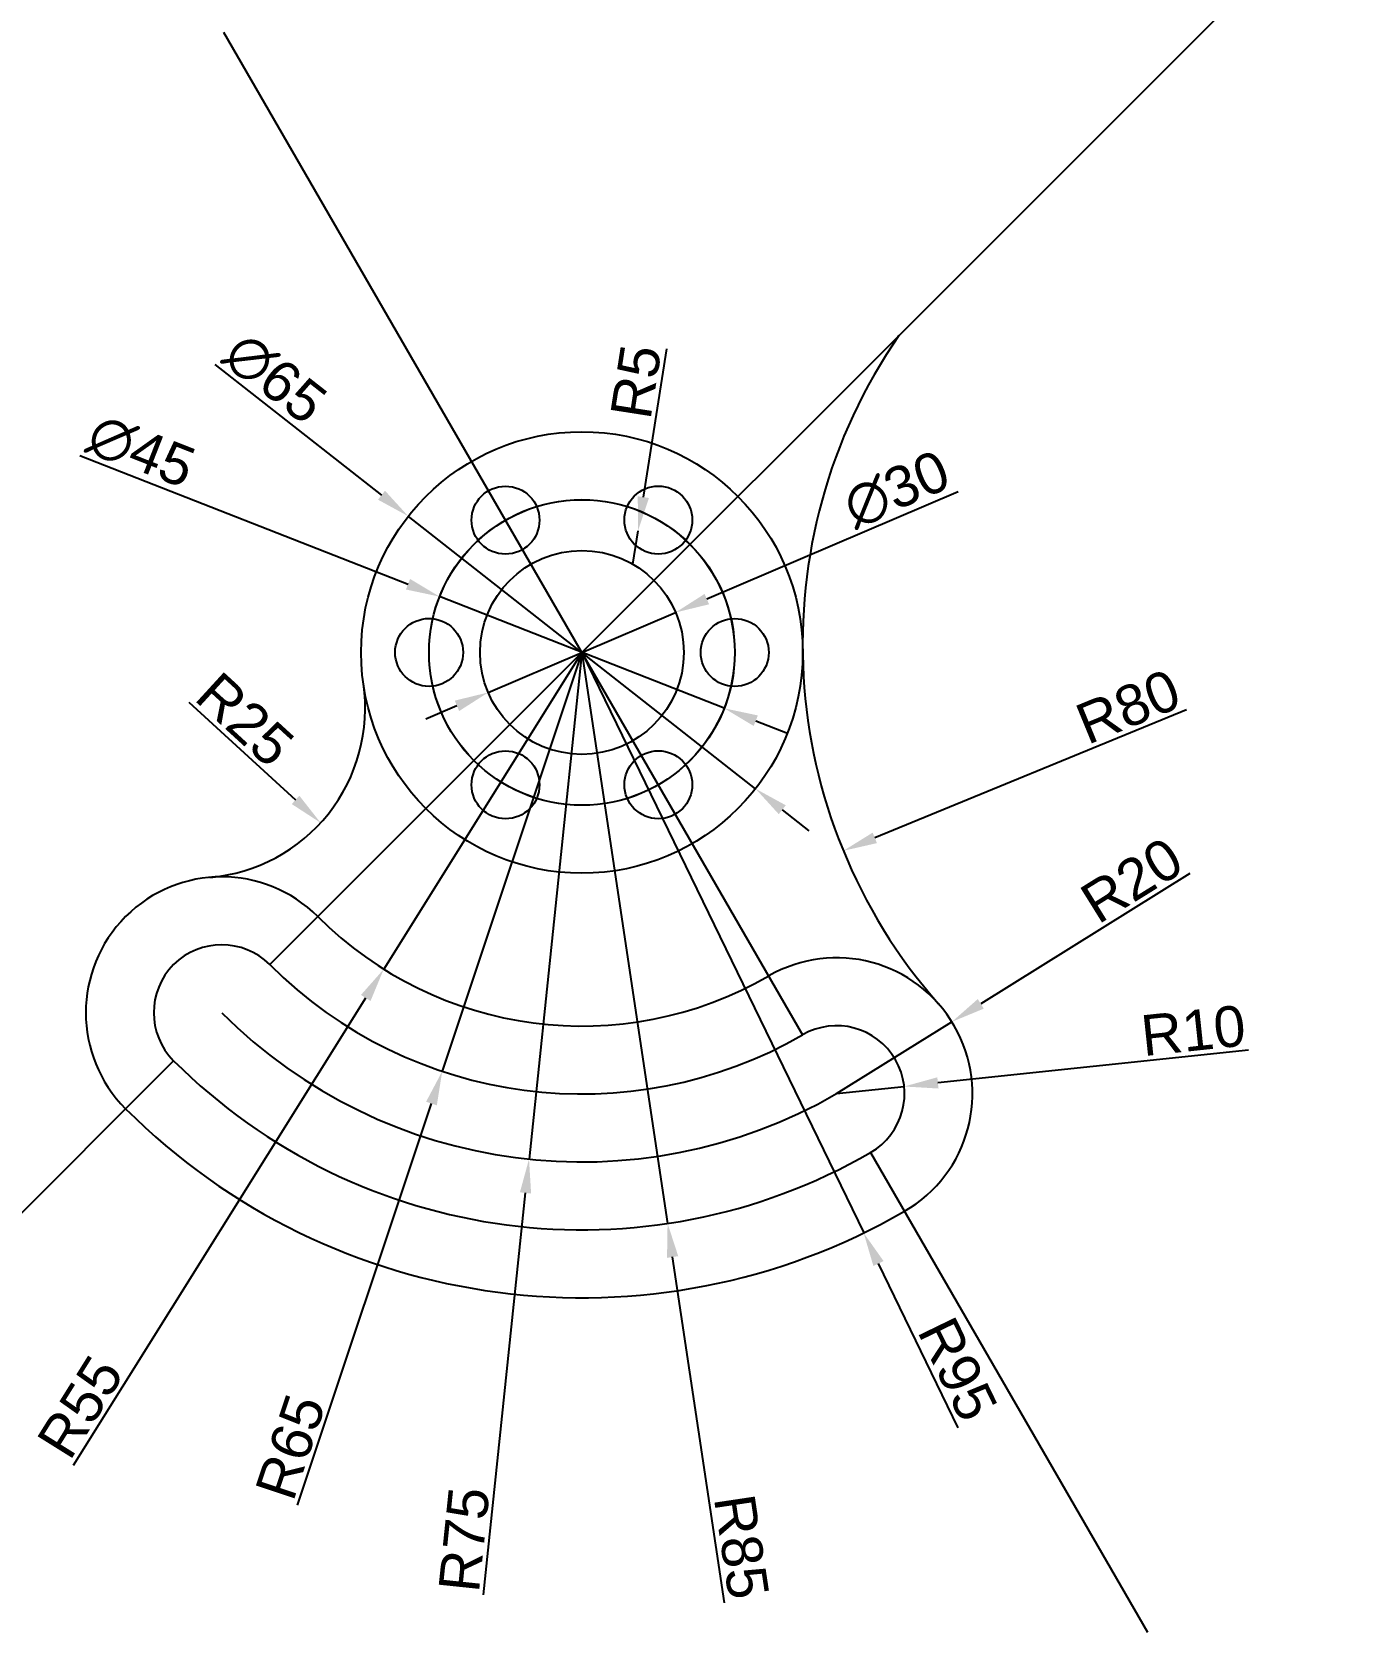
# Model space of a CAD drawing. Header units: millimetres. Extents: x 7420 to 7613, y 2313 to 2548.
import ezdxf

# ---------------------------------------------------------------- set-up
doc = ezdxf.new("R2010")
doc.units = ezdxf.units.MM
doc.styles.get("Standard").update_dxf_attribs({"font": 'arial.ttf'})
doc.dimstyles.new('ISO-25', dxfattribs={"dimtxt": 2.5, "dimasz": 2.5, "dimexe": 1.25, "dimexo": 0.625, "dimtad": 1, "dimtxsty": 'Standard', "dimcen": 2.5, "dimadec": 0, "dimazin": 0, "dimtfac": 1, "dimtmove": 0, "dimatfit": 3, "dimfxl": 1, "dimarcsym": 0})

# ---------------------------------------------------------------- blocks, each defined once
blk = doc.blocks.new('*D4')
at = {"color": 0, "lineweight": -2, "transparency": 16777216}
for p, q in [((7513.13, 2501.44), (7509.71, 2479.6)), ((7508.17, 2469.72), (7508.94, 2474.66))]:
    blk.add_line(p, q, dxfattribs=at)
at = {"color": 0, "transparency": 16777216}
blk.add_solid([(7508.89, 2479.73), (7510.54, 2479.47), (7508.94, 2474.66)], dxfattribs=at)
at = {"layer": 'Defpoints', "color": 0, "transparency": 16777216}
for p in [(7508.94, 2474.66), (7508.17, 2469.72)]:
    blk.add_point(p, dxfattribs=at)
at = {"color": 0, "transparency": 16777216, "insert": (7508.65, 2496.59), "char_height": 6, "attachment_point": 5, "rotation": 81.1027}
blk.add_mtext('R5', dxfattribs=at)
blk = doc.blocks.new('*D5')
at = {"color": 0, "lineweight": -2, "transparency": 16777216}
for p, q in [((7426.73, 2485.74), (7475.07, 2466.78)), ((7521.61, 2448.51), (7479.72, 2464.95)), ((7526.27, 2446.68), (7530.92, 2444.86))]:
    blk.add_line(p, q, dxfattribs=at)
at = {"color": 0, "transparency": 16777216}
for points in [[(7475.37, 2467.55), (7474.76, 2466), (7479.72, 2464.95)], [(7526.57, 2447.46), (7525.96, 2445.91), (7521.61, 2448.51)]]:
    blk.add_solid(points, dxfattribs=at)
at = {"layer": 'Defpoints', "color": 0, "transparency": 16777216}
for p in [(7479.72, 2464.95), (7521.61, 2448.51)]:
    blk.add_point(p, dxfattribs=at)
at = {"color": 0, "transparency": 16777216, "insert": (7435.78, 2486.33), "char_height": 6, "attachment_point": 5, "rotation": 338.573}
blk.add_mtext('∅45', dxfattribs=at)
blk = doc.blocks.new('*U6')
for centre, radius in [((0, -0.99), 22.5), ((-11.25, 18.49), 5)]:
    blk.add_circle(centre, radius)
blk = doc.blocks.new('*U7')
at = {"color": 0, "linetype": 'ByBlock', "lineweight": -2, "transparency": 16777216}
for p, rotation in [((7499.81, 2457.23), 60.00000000000001), ((7501.53, 2457.23), 299.9999999999999), ((7499.81, 2456.23), 120), ((7501.53, 2456.23), 240), ((7500.67, 2455.74), 180)]:
    blk.add_blockref('*U6', p, dxfattribs=dict(at, rotation=rotation))
blk.add_blockref('*U6', (7500.67, 2457.72), dxfattribs=at)
blk = doc.blocks.new('*D8')
at = {"color": 0, "lineweight": -2, "transparency": 16777216}
for p, q in [((7556.04, 2480.37), (7519.06, 2464.58)), ((7486.87, 2450.84), (7514.46, 2462.62)), ((7482.27, 2448.88), (7477.67, 2446.91))]:
    blk.add_line(p, q, dxfattribs=at)
at = {"color": 0, "transparency": 16777216}
for points in [[(7518.73, 2465.35), (7519.39, 2463.82), (7514.46, 2462.62)], [(7481.95, 2449.64), (7482.6, 2448.11), (7486.87, 2450.84)]]:
    blk.add_solid(points, dxfattribs=at)
at = {"layer": 'Defpoints', "color": 0, "transparency": 16777216}
for p in [(7514.46, 2462.62), (7486.87, 2450.84)]:
    blk.add_point(p, dxfattribs=at)
at = {"color": 0, "transparency": 16777216, "insert": (7547, 2480.71), "char_height": 6, "attachment_point": 5, "rotation": 23.122}
blk.add_mtext('∅30', dxfattribs=at)
blk = doc.blocks.new('*D9')
at = {"color": 0, "lineweight": -2, "transparency": 16777216}
for p, q in [((7446.64, 2499.13), (7471.17, 2479.88)), ((7526.23, 2436.67), (7475.1, 2476.79)), ((7530.17, 2433.58), (7534.1, 2430.49))]:
    blk.add_line(p, q, dxfattribs=at)
at = {"color": 0, "transparency": 16777216}
for points in [[(7471.68, 2480.54), (7470.65, 2479.22), (7475.1, 2476.79)], [(7530.68, 2434.23), (7529.65, 2432.92), (7526.23, 2436.67)]]:
    blk.add_solid(points, dxfattribs=at)
at = {"layer": 'Defpoints', "color": 0, "transparency": 16777216}
for p in [(7475.1, 2476.79), (7526.23, 2436.67)]:
    blk.add_point(p, dxfattribs=at)
at = {"color": 0, "transparency": 16777216, "insert": (7455.48, 2497.09), "char_height": 6, "attachment_point": 5, "rotation": 321.8767}
blk.add_mtext('∅65', dxfattribs=at)
blk = doc.blocks.new('*D10')
at = {"color": 0, "lineweight": -2, "transparency": 16777216}
blk.add_line((7442.8, 2449.4), (7458.51, 2435.03), dxfattribs=at)
at = {"color": 0, "transparency": 16777216}
blk.add_solid([(7459.07, 2435.64), (7457.95, 2434.41), (7462.2, 2431.65)], dxfattribs=at)
at = {"layer": 'Defpoints', "color": 0, "transparency": 16777216}
for p in [(7443.75, 2448.53), (7462.2, 2431.65)]:
    blk.add_point(p, dxfattribs=at)
at = {"color": 0, "transparency": 16777216, "insert": (7451.06, 2446.84), "char_height": 6, "attachment_point": 5, "rotation": 317.5395}
blk.add_mtext('R25', dxfattribs=at)
blk = doc.blocks.new('*D11')
at = {"color": 0, "lineweight": -2, "transparency": 16777216}
blk.add_line((7589.69, 2448.29), (7543.78, 2429.43), dxfattribs=at)
at = {"color": 0, "transparency": 16777216}
blk.add_solid([(7543.47, 2430.2), (7544.1, 2428.66), (7539.16, 2427.53)], dxfattribs=at)
at = {"layer": 'Defpoints', "color": 0, "transparency": 16777216}
for p in [(7613.16, 2457.93), (7539.16, 2427.53)]:
    blk.add_point(p, dxfattribs=at)
at = {"color": 0, "transparency": 16777216, "insert": (7581.09, 2448.74), "char_height": 6, "attachment_point": 5, "rotation": 22.332}
blk.add_mtext('R80', dxfattribs=at)
blk = doc.blocks.new('*D12')
at = {"color": 0, "lineweight": -2, "transparency": 16777216}
for p, q in [((7590.18, 2424.17), (7559.39, 2404.99)), ((7538.17, 2391.78), (7555.14, 2402.35))]:
    blk.add_line(p, q, dxfattribs=at)
at = {"color": 0, "transparency": 16777216}
blk.add_solid([(7558.95, 2405.7), (7559.83, 2404.29), (7555.14, 2402.35)], dxfattribs=at)
at = {"layer": 'Defpoints', "color": 0, "transparency": 16777216}
for p in [(7555.14, 2402.35), (7538.17, 2391.78)]:
    blk.add_point(p, dxfattribs=at)
at = {"color": 0, "transparency": 16777216, "insert": (7581.62, 2423.18), "char_height": 6, "attachment_point": 5, "rotation": 31.914}
blk.add_mtext('R20', dxfattribs=at)
blk = doc.blocks.new('*D13')
at = {"color": 0, "lineweight": -2, "transparency": 16777216}
for p, q in [((7598.79, 2398.19), (7553.08, 2393.36)), ((7538.17, 2391.78), (7548.11, 2392.83))]:
    blk.add_line(p, q, dxfattribs=at)
at = {"color": 0, "transparency": 16777216}
blk.add_solid([(7552.99, 2394.18), (7553.17, 2392.53), (7548.11, 2392.83)], dxfattribs=at)
at = {"layer": 'Defpoints', "color": 0, "transparency": 16777216}
for p in [(7538.17, 2391.78), (7548.11, 2392.83)]:
    blk.add_point(p, dxfattribs=at)
at = {"color": 0, "transparency": 16777216, "insert": (7590.67, 2401.04), "char_height": 6, "attachment_point": 5, "rotation": 6.0405}
blk.add_mtext('R10', dxfattribs=at)
blk = doc.blocks.new('*D14')
at = {"color": 0, "lineweight": -2, "transparency": 16777216}
for p, q in [((7500.67, 2456.73), (7542.15, 2371.26)), ((7556.07, 2342.57), (7544.33, 2366.77))]:
    blk.add_line(p, q, dxfattribs=at)
at = {"color": 0, "transparency": 16777216}
blk.add_solid([(7545.08, 2367.13), (7543.58, 2366.4), (7542.15, 2371.26)], dxfattribs=at)
at = {"layer": 'Defpoints', "color": 0, "transparency": 16777216}
for p in [(7500.67, 2456.73), (7542.15, 2371.26)]:
    blk.add_point(p, dxfattribs=at)
at = {"color": 0, "transparency": 16777216, "insert": (7555.98, 2351.21), "char_height": 6, "attachment_point": 5, "rotation": 295.8902}
blk.add_mtext('R95', dxfattribs=at)
blk = doc.blocks.new('*D15')
at = {"color": 0, "lineweight": -2, "transparency": 16777216}
for p, q in [((7500.67, 2456.73), (7513.28, 2372.67)), ((7521.67, 2316.81), (7514.02, 2367.73))]:
    blk.add_line(p, q, dxfattribs=at)
at = {"color": 0, "transparency": 16777216}
blk.add_solid([(7514.85, 2367.85), (7513.2, 2367.6), (7513.28, 2372.67)], dxfattribs=at)
at = {"layer": 'Defpoints', "color": 0, "transparency": 16777216}
for p in [(7500.67, 2456.73), (7513.28, 2372.67)]:
    blk.add_point(p, dxfattribs=at)
at = {"color": 0, "transparency": 16777216, "insert": (7524.15, 2325.08), "char_height": 6, "attachment_point": 5, "rotation": 278.5356}
blk.add_mtext('R85', dxfattribs=at)
blk = doc.blocks.new('*D16')
at = {"color": 0, "lineweight": -2, "transparency": 16777216}
for p, q in [((7500.67, 2456.73), (7492.88, 2382.13)), ((7486.19, 2317.98), (7492.37, 2377.16))]:
    blk.add_line(p, q, dxfattribs=at)
at = {"color": 0, "transparency": 16777216}
blk.add_solid([(7491.54, 2377.25), (7493.19, 2377.07), (7492.88, 2382.13)], dxfattribs=at)
at = {"layer": 'Defpoints', "color": 0, "transparency": 16777216}
for p in [(7500.67, 2456.73), (7492.88, 2382.13)]:
    blk.add_point(p, dxfattribs=at)
at = {"color": 0, "transparency": 16777216, "insert": (7483.35, 2326.13), "char_height": 6, "attachment_point": 5, "rotation": 84.0449}
blk.add_mtext('R75', dxfattribs=at)
blk = doc.blocks.new('*D17')
at = {"color": 0, "lineweight": -2, "transparency": 16777216}
for p, q in [((7500.67, 2456.73), (7480.1, 2395.07)), ((7458.8, 2331.19), (7478.52, 2390.33))]:
    blk.add_line(p, q, dxfattribs=at)
at = {"color": 0, "transparency": 16777216}
blk.add_solid([(7477.73, 2390.59), (7479.31, 2390.06), (7480.1, 2395.07)], dxfattribs=at)
at = {"layer": 'Defpoints', "color": 0, "transparency": 16777216}
for p in [(7500.67, 2456.73), (7480.1, 2395.07)]:
    blk.add_point(p, dxfattribs=at)
at = {"color": 0, "transparency": 16777216, "insert": (7457.77, 2339.77), "char_height": 6, "attachment_point": 5, "rotation": 71.5551}
blk.add_mtext('R65', dxfattribs=at)
blk = doc.blocks.new('*D18')
at = {"color": 0, "lineweight": -2, "transparency": 16777216}
for p, q in [((7500.67, 2456.73), (7471.49, 2410.1)), ((7425.81, 2337.07), (7468.84, 2405.86))]:
    blk.add_line(p, q, dxfattribs=at)
at = {"color": 0, "transparency": 16777216}
blk.add_solid([(7468.14, 2406.31), (7469.55, 2405.42), (7471.49, 2410.1)], dxfattribs=at)
at = {"layer": 'Defpoints', "color": 0, "transparency": 16777216}
for p in [(7500.67, 2456.73), (7471.49, 2410.1)]:
    blk.add_point(p, dxfattribs=at)
at = {"color": 0, "transparency": 16777216, "insert": (7426.83, 2345.65), "char_height": 6, "attachment_point": 5, "rotation": 57.9683}
blk.add_mtext('R55', dxfattribs=at)

msp = doc.modelspace()

# ---------------------------------------------------------------- linework, layer by layer
for p, q in [((7447.925, 2548.078), (7533.166, 2400.437)), ((7543.166, 2383.117), (7583.927, 2312.516))]:
    msp.add_line(p, q)
for p, direction in [((7454.704, 2410.767), (0.7071068, 0.7071068)), ((7440.562, 2396.625), (-0.7071068, -0.7071068))]:
    msp.add_ray(p, direction)
for radius in [32.5, 15]:
    msp.add_circle((7500.666, 2456.729), radius)
for centre, radius, start, end in [((7613.159, 2457.928), 80, 145.3548, 221.41516), ((7443.754, 2448.529), 25, 274.94531, 8.19936), ((7447.633, 2403.696), 20, 45, 225), ((7500.666, 2456.729), 55, 225, 300), ((7447.633, 2403.696), 10, 45, 225), ((7500.666, 2456.729), 65, 225, 300), ((7538.166, 2391.777), 20, 300, 120), ((7500.666, 2456.729), 75, 225, 300), ((7538.166, 2391.777), 10, 300, 120), ((7500.666, 2456.729), 85, 225, 300), ((7500.666, 2456.729), 95, 225, 300)]:
    msp.add_arc(centre, radius, start, end)

# ---------------------------------------------------------------- block references
msp.add_blockref('*U7', (0, 0))

# ---------------------------------------------------------------- dimensions: what is measured, and where the dimension line sits
for p1, p2, picture, middle in [((7526.233, 2436.665), (7475.099, 2476.793), '*D9', (7453.098, 2494.059)), ((7521.611, 2448.51), (7479.721, 2464.949), '*D5', (7434.376, 2482.744)), ((7486.871, 2450.839), (7514.461, 2462.619), '*D8', (7548.519, 2477.162))]:
    dim = msp.add_diameter_dim_2p(p1=p1, p2=p2, dimstyle='ISO-25', override={"dimtxt": 6, "dimasz": 5})
    dim.commit()
    dim.dimension.update_dxf_attribs({"geometry": picture, "text_midpoint": middle, "dimtype": 163})
for center, mpoint, picture, middle in [((7508.166, 2469.719), (7508.939, 2474.659), '*D4', (7512.283, 2496.02)), ((7613.159, 2457.928), (7539.16, 2427.53), '*D11', (7582.49, 2445.33)), ((7500.666, 2456.729), (7471.494, 2410.103), '*D18', (7429.951, 2343.701)), ((7443.754, 2448.529), (7462.197, 2431.652), '*D10', (7448.568, 2444.123)), ((7500.666, 2456.729), (7480.1, 2395.068), '*D17', (7461.269, 2338.606)), ((7500.666, 2456.729), (7492.885, 2382.134), '*D16', (7487.003, 2325.75)), ((7500.666, 2456.729), (7542.147, 2371.264), '*D14', (7552.661, 2349.602)), ((7500.666, 2456.729), (7513.282, 2372.671), '*D15', (7520.506, 2324.537)), ((7538.166, 2391.777), (7555.143, 2402.35), '*D12', (7583.568, 2420.053)), ((7538.166, 2391.777), (7548.11, 2392.83), '*D13', (7591.054, 2397.374))]:
    dim = msp.add_radius_dim(center=center, mpoint=mpoint, dimstyle='ISO-25', override={"dimtxt": 6, "dimasz": 5})
    dim.commit()
    dim.dimension.update_dxf_attribs({"geometry": picture, "text_midpoint": middle, "dimtype": 164})

doc.saveas('drawing.dxf')
